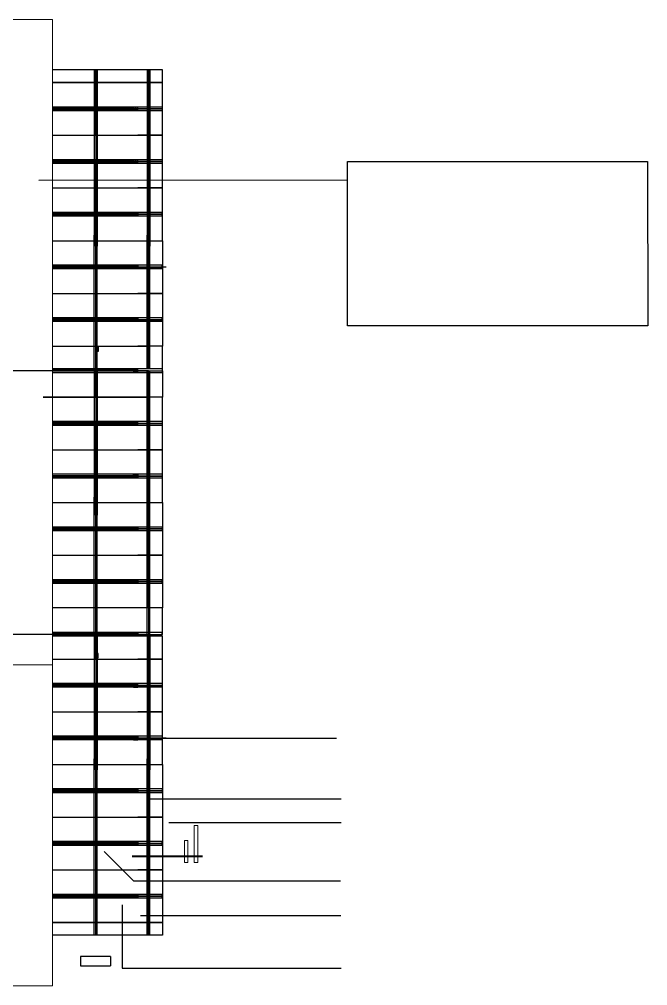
# Model space of a CAD drawing. Header units: metres. Extents: x -1648050 to -1549092, y -96548 to -41217.
# Drawn here: x -1577694 to -1549092, y -87624 to -43622 of the extents above; entities that cross this region are included whole.
import ezdxf

# ---------------------------------------------------------------- set-up
doc = ezdxf.new("R2010")
doc.units = ezdxf.units.M
for name, color, linetype in [('L1', 7, 'Continuous'), ('ROOF', 7, 'Continuous'), ('ROOFSTR', 7, 'Continuous'), ('SPECS', 7, 'Continuous'), ('W1', 7, 'Continuous'), ('WALL1', 7, 'Continuous'), ('z-sw-text', 7, 'Continuous')]:
    doc.layers.add(name, color=color, linetype=linetype)

msp = doc.modelspace()

# ---------------------------------------------------------------- linework, layer by layer
at = {"layer": 'L1', "color": 4, "ltscale": 0.3}
for p, q in [((-1574103, -58673, 8912756), (-1574103, -58751, 8912756)), ((-1574103, -72578, 8912756), (-1574103, -72501, 8912756))]:
    msp.add_line(p, q, dxfattribs=at)
at = {"layer": 'L1', "color": 4, "ltscale": 0.3, "elevation": 8912756}
for points in [[(-1574113, -58551), (-1574103, -58551), (-1574103, -58751), (-1574113, -58751)], [(-1574113, -72701), (-1574103, -72701), (-1574103, -72501), (-1574113, -72501)]]:
    msp.add_lwpolyline(points, close=True, dxfattribs=at)
at = {"layer": 'ROOF', "color": 4, "linetype": 'Continuous', "ltscale": 8000}
for p, q in [((-1571183, -52501, 8912756), (-1571813, -52501, 8912756)), ((-1571813, -52501, 8912756), (-1571813, -53701, 8912756)), ((-1571813, -54901, 8912756), (-1571813, -53701, 8912756)), ((-1571014, -54901, 8912756), (-1571813, -54901, 8912756)), ((-1571183, -59541, 8912756), (-1571183, -58501, 8912756)), ((-1571813, -71711, 8912756), (-1571813, -72751, 8912756)), ((-1571183, -72751, 8912756), (-1571183, -71710, 8912756)), ((-1571813, -72751, 8912756), (-1571183, -72751, 8912756)), ((-1571014, -76351, 8912756), (-1571813, -76351, 8912756)), ((-1571813, -76351, 8912756), (-1571813, -77551, 8912756)), ((-1571813, -78751, 8912756), (-1571813, -77551, 8912756)), ((-1571183, -78751, 8912756), (-1571813, -78751, 8912756))]:
    msp.add_line(p, q, dxfattribs=at)
at = {"layer": 'ROOF', "color": 5, "linetype": 'Continuous', "ltscale": 8000}
for p, q in [((-1571813, -64426, 8912756), (-1571813, -65626, 8912756)), ((-1571813, -66826, 8912756), (-1571813, -65626, 8912756)), ((-1571183, -66826, 8912756), (-1571813, -66826, 8912756))]:
    msp.add_line(p, q, dxfattribs=at)
at = {"layer": 'ROOF', "color": 4, "linetype": 'Continuous', "lineweight": 0, "elevation": 8912756}
msp.add_lwpolyline([(-1576183, -72691), (-1576183, -43622), (-1607759, -43624), (-1607758, -70000), (-1588867, -70001), (-1588867, -73021)], dxfattribs=at)
at = {"layer": 'ROOF', "color": 4, "linetype": 'Continuous', "ltscale": 8000, "elevation": 8912756}
for points in [[(-1576183, -47701), (-1574213, -47701), (-1574213, -45926)], [(-1576183, -47701), (-1574213, -47701), (-1574213, -45926)], [(-1576183, -46501), (-1574213, -46501), (-1574213, -45926), (-1576183, -45926)], [(-1574213, -45926), (-1574213, -47701), (-1571813, -47701), (-1571813, -46501), (-1574213, -46501)], [(-1574213, -45926), (-1574213, -47701), (-1571813, -47701), (-1571813, -46501), (-1572294, -46501)], [(-1574213, -45926), (-1574213, -46501), (-1571813, -46501), (-1571813, -45926), (-1574213, -45926)], [(-1576183, -47701), (-1574213, -47701), (-1574213, -46501), (-1576183, -46501)], [(-1574213, -48875), (-1574213, -47701), (-1576183, -47701)], [(-1576183, -48901), (-1574213, -48901), (-1574213, -47725)], [(-1572294, -48901), (-1571813, -48901), (-1571813, -47701), (-1574213, -47701), (-1574213, -48875)], [(-1574213, -47725), (-1574213, -48901), (-1571813, -48901), (-1571813, -47701), (-1572294, -47701)], [(-1574213, -48925), (-1574213, -50101), (-1571813, -50101), (-1571813, -48901), (-1572294, -48901)], [(-1574213, -51275), (-1574213, -50101), (-1576183, -50101)], [(-1576183, -51301), (-1574213, -51301), (-1574213, -50125)], [(-1572294, -51301), (-1571813, -51301), (-1571813, -50101), (-1574213, -50101), (-1574213, -51275)], [(-1574213, -50125), (-1574213, -51301), (-1571813, -51301), (-1571813, -50101), (-1572294, -50101)], [(-1576183, -52501), (-1574213, -52501), (-1574213, -51325)], [(-1574213, -51325), (-1574213, -52501), (-1571813, -52501), (-1571813, -51301), (-1572294, -51301)], [(-1574213, -53675), (-1574213, -52501), (-1576183, -52501)], [(-1576183, -53701), (-1574213, -53701), (-1574213, -52525)], [(-1572294, -53701), (-1571813, -53701), (-1571813, -52501), (-1574213, -52501), (-1574213, -53675)], [(-1574213, -52525), (-1574213, -53701), (-1571813, -53701), (-1571813, -52501), (-1572294, -52501)], [(-1574213, -53726), (-1574213, -54901), (-1576183, -54901)], [(-1572294, -53701), (-1571813, -53701), (-1571813, -54901), (-1574213, -54901), (-1574213, -53726)], [(-1576183, -54901), (-1574213, -54901), (-1574213, -56076)], [(-1574213, -56076), (-1574213, -54901), (-1571813, -54901), (-1571813, -56101), (-1572294, -56101)], [(-1576183, -56101), (-1574213, -56101), (-1574213, -57276)], [(-1574213, -56126), (-1574213, -57301), (-1576183, -57301)], [(-1572294, -56101), (-1571813, -56101), (-1571813, -57301), (-1574213, -57301), (-1574213, -56126)], [(-1574213, -57276), (-1574213, -56101), (-1571813, -56101), (-1571813, -57276)], [(-1574213, -58476), (-1574213, -57301), (-1571813, -57301), (-1571813, -58501), (-1572294, -58501)], [(-1576183, -58501), (-1574213, -58501), (-1574213, -59676)], [(-1574213, -59676), (-1574213, -58501), (-1571813, -58501), (-1571813, -59541)], [(-1572294, -58501), (-1571813, -58501), (-1571813, -59541)], [(-1571813, -59541), (-1571813, -58501)], [(-1574213, -59701), (-1574213, -58526)], [(-1576183, -72751), (-1574213, -72751), (-1574213, -71575)], [(-1574213, -71575), (-1574213, -72751), (-1571813, -72751), (-1571813, -71711)], [(-1574213, -71711), (-1574213, -72725)], [(-1572294, -72751), (-1571813, -72751), (-1571813, -71711)], [(-1574213, -72775), (-1574213, -73951), (-1571813, -73951), (-1571813, -72751), (-1572294, -72751)], [(-1574213, -75125), (-1574213, -73951), (-1576183, -73951)], [(-1576183, -75151), (-1574213, -75151), (-1574213, -73975)], [(-1572294, -75151), (-1571813, -75151), (-1571813, -73951), (-1574213, -73951), (-1574213, -75125)], [(-1574213, -73975), (-1574213, -75151), (-1571813, -75151), (-1571813, -73975)], [(-1576183, -76351), (-1574213, -76351), (-1574213, -75175)], [(-1574213, -75175), (-1574213, -76351), (-1571813, -76351), (-1571813, -75151), (-1572294, -75151)], [(-1574213, -77525), (-1574213, -76351), (-1576183, -76351)], [(-1572294, -77551), (-1571813, -77551), (-1571813, -76351), (-1574213, -76351), (-1574213, -77525)], [(-1576183, -77551), (-1574213, -77551), (-1574213, -78726)], [(-1574213, -77576), (-1574213, -78751), (-1576183, -78751)], [(-1572294, -77551), (-1571813, -77551), (-1571813, -78751), (-1574213, -78751), (-1574213, -77576)], [(-1574213, -78726), (-1574213, -77551), (-1571813, -77551), (-1571813, -78751), (-1572294, -78751)], [(-1576183, -78751), (-1574213, -78751), (-1574213, -79926)], [(-1574213, -79926), (-1574213, -78751), (-1571813, -78751), (-1571813, -79951), (-1572294, -79951)], [(-1576183, -79951), (-1574213, -79951), (-1574213, -81126)], [(-1574213, -79976), (-1574213, -81151), (-1576183, -81151)], [(-1572294, -79951), (-1571813, -79951), (-1571813, -81151), (-1574213, -81151), (-1574213, -79976)], [(-1574213, -81126), (-1574213, -79951), (-1571813, -79951), (-1571813, -81151), (-1572294, -81151)], [(-1574213, -82326), (-1574213, -81151), (-1571813, -81151), (-1571813, -82351), (-1572294, -82351)], [(-1576183, -82351), (-1574213, -82351), (-1574213, -83526)], [(-1574213, -82376), (-1574213, -83551), (-1576183, -83551)], [(-1572294, -82351), (-1571813, -82351), (-1571813, -83551), (-1574213, -83551), (-1574213, -82376)], [(-1574213, -83526), (-1574213, -82351), (-1571813, -82351), (-1571813, -83551), (-1572294, -83551)], [(-1576183, -83551), (-1574213, -83551), (-1574213, -85326)], [(-1576183, -83551), (-1574213, -83551), (-1574213, -84751), (-1576183, -84751)], [(-1576183, -83551), (-1574213, -83551), (-1574213, -85326)], [(-1574213, -85326), (-1574213, -83551), (-1571813, -83551), (-1571813, -84751), (-1574213, -84751)], [(-1574213, -85326), (-1574213, -83551), (-1571813, -83551), (-1571813, -84751), (-1572294, -84751)], [(-1576183, -84751), (-1574213, -84751), (-1574213, -85326), (-1576183, -85326)], [(-1574213, -85326), (-1574213, -84751), (-1571813, -84751), (-1571813, -85326), (-1574213, -85326)]]:
    msp.add_lwpolyline(points, dxfattribs=at)
for points in [[(-1571813, -46501), (-1571183, -46501), (-1571183, -45926), (-1571813, -45926)], [(-1571813, -47701), (-1571183, -47701), (-1571183, -46501), (-1571813, -46501)], [(-1571813, -47701), (-1571183, -47701), (-1571183, -46501), (-1571813, -46501)], [(-1571813, -48901), (-1571183, -48901), (-1571183, -47701), (-1571813, -47701)], [(-1571813, -48901), (-1571183, -48901), (-1571183, -47701), (-1571813, -47701)], [(-1571813, -50101), (-1571183, -50101), (-1571183, -48901), (-1571813, -48901)], [(-1571813, -51301), (-1571183, -51301), (-1571183, -50101), (-1571813, -50101)], [(-1571813, -52501), (-1571183, -52501), (-1571183, -51301), (-1571813, -51301)], [(-1571813, -53701), (-1571183, -53701), (-1571183, -52501), (-1571813, -52501)], [(-1571813, -53701), (-1571183, -53701), (-1571183, -54901), (-1571813, -54901)], [(-1571813, -54901), (-1571183, -54901), (-1571183, -56101), (-1571813, -56101)], [(-1571813, -56101), (-1571183, -56101), (-1571183, -57301), (-1571813, -57301)], [(-1571813, -57301), (-1571183, -57301), (-1571183, -58501), (-1571813, -58501)], [(-1571813, -73951), (-1571183, -73951), (-1571183, -72751), (-1571813, -72751)], [(-1571813, -75151), (-1571183, -75151), (-1571183, -73951), (-1571813, -73951)], [(-1571813, -76351), (-1571183, -76351), (-1571183, -75151), (-1571813, -75151)], [(-1571813, -77551), (-1571183, -77551), (-1571183, -76351), (-1571813, -76351)], [(-1571813, -77551), (-1571183, -77551), (-1571183, -78751), (-1571813, -78751)], [(-1571813, -78751), (-1571183, -78751), (-1571183, -79951), (-1571813, -79951)], [(-1571813, -79951), (-1571183, -79951), (-1571183, -81151), (-1571813, -81151)], [(-1571813, -81151), (-1571183, -81151), (-1571183, -82351), (-1571813, -82351)], [(-1571813, -82351), (-1571183, -82351), (-1571183, -83551), (-1571813, -83551)], [(-1571813, -82351), (-1571183, -82351), (-1571183, -83551), (-1571813, -83551)], [(-1571813, -83551), (-1571183, -83551), (-1571183, -84751), (-1571813, -84751)], [(-1571813, -83551), (-1571183, -83551), (-1571183, -84751), (-1571813, -84751)], [(-1571813, -84751), (-1571183, -84751), (-1571183, -85326), (-1571813, -85326)]]:
    msp.add_lwpolyline(points, close=True, dxfattribs=at)
at = {"layer": 'ROOF', "color": 5, "linetype": 'Continuous', "ltscale": 8000, "elevation": 8912756}
for points in [[(-1574213, -60801), (-1574213, -59626), (-1571813, -59626), (-1571813, -59626), (-1579183, -59626)], [(-1574213, -59626), (-1574213, -62026), (-1571813, -62026), (-1571813, -60826), (-1576613, -60826)], [(-1576613, -60826), (-1576613, -60826), (-1574213, -60826)], [(-1574213, -60826), (-1571813, -60826)], [(-1574213, -63200), (-1574213, -62026), (-1576183, -62026)], [(-1572294, -63226), (-1571813, -63226), (-1571813, -62026), (-1574213, -62026), (-1574213, -63200)], [(-1576183, -63226), (-1574213, -63226), (-1574213, -62050)], [(-1574213, -62050), (-1574213, -63226), (-1571813, -63226), (-1571813, -62050)], [(-1576183, -64426), (-1574213, -64426), (-1574213, -63250)], [(-1574213, -63250), (-1574213, -64426), (-1571813, -64426), (-1571813, -63226), (-1572294, -63226)], [(-1574213, -65600), (-1574213, -64426), (-1576183, -64426)], [(-1572294, -65626), (-1571813, -65626), (-1571813, -64426), (-1574213, -64426), (-1574213, -65600)], [(-1576183, -65626), (-1574213, -65626), (-1574213, -66801)], [(-1574213, -65651), (-1574213, -66826), (-1576183, -66826)], [(-1572294, -65626), (-1571813, -65626), (-1571813, -66826), (-1574213, -66826), (-1574213, -65651)], [(-1574213, -66801), (-1574213, -65626), (-1571813, -65626), (-1571813, -66826), (-1572294, -66826)], [(-1576183, -66826), (-1574213, -66826), (-1574213, -68001)], [(-1574213, -68001), (-1574213, -66826), (-1571813, -66826), (-1571813, -68026), (-1572294, -68026)], [(-1576183, -68026), (-1574213, -68026), (-1574213, -69201)], [(-1574213, -68051), (-1574213, -69226), (-1576183, -69226)], [(-1572294, -68026), (-1571813, -68026), (-1571813, -69226), (-1574213, -69226), (-1574213, -68051)], [(-1574213, -69201), (-1574213, -68026), (-1571813, -68026), (-1571813, -69226), (-1572294, -69226)], [(-1574213, -71626), (-1574213, -69226), (-1571813, -69226), (-1571813, -70426), (-1576183, -70426)], [(-1574213, -70450), (-1574213, -71626), (-1571813, -71626), (-1571813, -71626), (-1579183, -71626)]]:
    msp.add_lwpolyline(points, dxfattribs=at)
for points in [[(-1571813, -59626), (-1571183, -59626), (-1571183, -60826), (-1571813, -60826)], [(-1571813, -62026), (-1571183, -62026), (-1571183, -60826), (-1571813, -60826)], [(-1571813, -63226), (-1571183, -63226), (-1571183, -62026), (-1571813, -62026)], [(-1571813, -64426), (-1571183, -64426), (-1571183, -63226), (-1571813, -63226)], [(-1571813, -65626), (-1571183, -65626), (-1571183, -64426), (-1571813, -64426)], [(-1571813, -65626), (-1571183, -65626), (-1571183, -66826), (-1571813, -66826)], [(-1571813, -66826), (-1571183, -66826), (-1571183, -68026), (-1571813, -68026)], [(-1571813, -68026), (-1571183, -68026), (-1571183, -69226), (-1571813, -69226)], [(-1571813, -69226), (-1571183, -69226), (-1571183, -70426), (-1571813, -70426)], [(-1571813, -71626), (-1571183, -71626), (-1571183, -70426), (-1571813, -70426)]]:
    msp.add_lwpolyline(points, close=True, dxfattribs=at)
at = {"layer": 'ROOF', "color": 2, "linetype": 'Continuous', "lineweight": 0, "elevation": 8912756}
msp.add_lwpolyline([(-1576183, -73021), (-1588780, -73021), (-1588781, -87624), (-1576183, -87624), (-1576183, -72691)], dxfattribs=at)
at = {"layer": 'ROOFSTR', "color": 4, "ltscale": 75}
for p, q in [((-1574280, -45926, 8912756), (-1574280, -53951, 8912756)), ((-1574147, -45926, 8912756), (-1574147, -53951, 8912756)), ((-1571880, -45926, 8912756), (-1571880, -53951, 8912756)), ((-1571747, -45926, 8912756), (-1571747, -53951, 8912756)), ((-1571194, -47616, 8912756), (-1576183, -47616, 8912756)), ((-1571194, -47786, 8912756), (-1576183, -47786, 8912756)), ((-1571194, -50016, 8912756), (-1576183, -50016, 8912756)), ((-1571194, -50187, 8912756), (-1576183, -50187, 8912756)), ((-1571194, -52416, 8912756), (-1576183, -52416, 8912756)), ((-1571194, -52587, 8912756), (-1576183, -52587, 8912756)), ((-1574280, -59541, 8912756), (-1574280, -53451, 8912756)), ((-1574147, -59541, 8912756), (-1574147, -53451, 8912756)), ((-1571880, -59541, 8912756), (-1571880, -53451, 8912756)), ((-1571747, -59541, 8912756), (-1571747, -53451, 8912756)), ((-1571194, -54816, 8912756), (-1576183, -54816, 8912756)), ((-1571194, -54987, 8912756), (-1576183, -54987, 8912756)), ((-1571194, -57215, 8912756), (-1576183, -57215, 8912756)), ((-1571194, -57386, 8912756), (-1576183, -57386, 8912756)), ((-1571194, -73866, 8912756), (-1576183, -73866, 8912756)), ((-1571194, -74037, 8912756), (-1576183, -74037, 8912756)), ((-1571194, -76265, 8912756), (-1576183, -76265, 8912756)), ((-1571194, -76436, 8912756), (-1576183, -76436, 8912756)), ((-1574280, -85326, 8912756), (-1574280, -77301, 8912756)), ((-1574147, -85326, 8912756), (-1574147, -77301, 8912756)), ((-1571880, -85326, 8912756), (-1571880, -77301, 8912756)), ((-1571747, -85326, 8912756), (-1571747, -77301, 8912756)), ((-1571194, -78665, 8912756), (-1576183, -78665, 8912756)), ((-1571194, -78836, 8912756), (-1576183, -78836, 8912756)), ((-1571194, -81065, 8912756), (-1576183, -81065, 8912756)), ((-1571194, -81236, 8912756), (-1576183, -81236, 8912756)), ((-1571194, -83465, 8912756), (-1576183, -83465, 8912756)), ((-1571194, -83636, 8912756), (-1576183, -83636, 8912756))]:
    msp.add_line(p, q, dxfattribs=at)
at = {"layer": 'ROOFSTR', "color": 4, "ltscale": 7500}
for p, q in [((-1571194, -47616, 8912756), (-1571194, -47787, 8912756)), ((-1571194, -50016, 8912756), (-1571194, -50187, 8912756)), ((-1571194, -52586, 8912756), (-1571194, -52415, 8912756)), ((-1571194, -54986, 8912756), (-1571194, -54815, 8912756)), ((-1571194, -57386, 8912756), (-1571194, -57215, 8912756)), ((-1571194, -73866, 8912756), (-1571194, -74037, 8912756)), ((-1571194, -76266, 8912756), (-1571194, -76437, 8912756)), ((-1571194, -78666, 8912756), (-1571194, -78837, 8912756)), ((-1571194, -81236, 8912756), (-1571194, -81065, 8912756)), ((-1571194, -83636, 8912756), (-1571194, -83465, 8912756))]:
    msp.add_line(p, q, dxfattribs=at)
at = {"layer": 'ROOFSTR', "color": 5, "ltscale": 75}
for p, q in [((-1571194, -59541, 8912756), (-1576183, -59541, 8912756)), ((-1571194, -59712, 8912756), (-1576183, -59712, 8912756)), ((-1574280, -59626, 8912756), (-1574280, -66201, 8912756)), ((-1574147, -59626, 8912756), (-1574147, -66201, 8912756)), ((-1571880, -71626, 8912756), (-1571880, -59626, 8912756)), ((-1571747, -71626, 8912756), (-1571747, -59626, 8912756)), ((-1571194, -61941, 8912756), (-1576183, -61941, 8912756)), ((-1571194, -62112, 8912756), (-1576183, -62112, 8912756)), ((-1571194, -64340, 8912756), (-1576183, -64340, 8912756)), ((-1571194, -64511, 8912756), (-1576183, -64511, 8912756)), ((-1574280, -71626, 8912756), (-1574280, -65376, 8912756)), ((-1574147, -71626, 8912756), (-1574147, -65376, 8912756)), ((-1571194, -66740, 8912756), (-1576183, -66740, 8912756)), ((-1571194, -66911, 8912756), (-1576183, -66911, 8912756)), ((-1571194, -69140, 8912756), (-1576183, -69140, 8912756)), ((-1571194, -69311, 8912756), (-1576183, -69311, 8912756)), ((-1571194, -71540, 8912756), (-1576183, -71540, 8912756)), ((-1571194, -71711, 8912756), (-1576183, -71711, 8912756))]:
    msp.add_line(p, q, dxfattribs=at)
at = {"layer": 'ROOFSTR', "color": 5, "ltscale": 7500}
for p, q in [((-1571194, -59541, 8912756), (-1571194, -59712, 8912756)), ((-1571194, -61941, 8912756), (-1571194, -62112, 8912756)), ((-1571194, -64341, 8912756), (-1571194, -64512, 8912756)), ((-1571194, -66741, 8912756), (-1571194, -66912, 8912756)), ((-1571194, -69311, 8912756), (-1571194, -69140, 8912756)), ((-1571194, -71711, 8912756), (-1571194, -71540, 8912756))]:
    msp.add_line(p, q, dxfattribs=at)
at = {"layer": 'ROOFSTR', "ltscale": 75}
for p, q in [((-1574280, -71711, 8912756), (-1574280, -77801, 8912756)), ((-1574147, -71711, 8912756), (-1574147, -77801, 8912756)), ((-1571880, -71711, 8912756), (-1571880, -77801, 8912756)), ((-1571747, -71711, 8912756), (-1571747, -77801, 8912756))]:
    msp.add_line(p, q, dxfattribs=at)
at = {"layer": 'SPECS', "color": 9, "lineweight": -2}
for p, q in [((-1576810, -50942, 8912756), (-1562761, -50930, 8912756)), ((-1572413, -76351, 8912756), (-1563254, -76351, 8912756)), ((-1571906, -79115, 8912756), (-1563051, -79115, 8912756)), ((-1570883, -80192, 8912756), (-1563051, -80192, 8912756)), ((-1573838, -81512, 8912756), (-1572490, -82852, 8912756)), ((-1572490, -82852, 8912756), (-1563070, -82852, 8912756)), ((-1573020, -83936, 8912756), (-1573020, -86825, 8912756)), ((-1572174, -84421, 8912756), (-1563060, -84421, 8912756)), ((-1573020, -86825, 8912756), (-1563039, -86825, 8912756))]:
    msp.add_line(p, q, dxfattribs=at)
at = {"layer": 'SPECS', "color": 2, "elevation": 8912756}
msp.add_lwpolyline([(-1549092, -57580), (-1562756, -57579), (-1562762, -50098), (-1549098, -50099)], close=True, dxfattribs=at)
at = {"layer": 'W1', "linetype": 'Continuous', "lineweight": 0, "ltscale": 1000, "elevation": 8912756}
for points in [[(-1569732, -80323), (-1569732, -82009), (-1569570, -82009), (-1569570, -80323)], [(-1569732, -80323), (-1569732, -82009), (-1569570, -82009), (-1569570, -80323)], [(-1570183, -81016), (-1570183, -82009), (-1570021, -82009), (-1570021, -81016)]]:
    msp.add_lwpolyline(points, close=True, dxfattribs=at)
at = {"layer": 'W1', "linetype": 'Continuous', "lineweight": 0, "ltscale": 1000, "const_width": 80, "elevation": 8912756}
msp.add_lwpolyline([(-1569344, -81733), (-1572564, -81733)], dxfattribs=at)
at = {"layer": 'WALL1', "color": 4, "linetype": 'Continuous', "ltscale": 8000}
for p, q in [((-1572494, -47675, 8912756), (-1576183, -47675, 8912756)), ((-1572494, -47725, 8912756), (-1576183, -47725, 8912756)), ((-1572469, -47685, 8912756), (-1572494, -47675, 8912756)), ((-1572494, -47725, 8912756), (-1572469, -47710, 8912756)), ((-1572344, -47710, 8912756), (-1572344, -47690, 8912756)), ((-1572494, -50075, 8912756), (-1576183, -50075, 8912756)), ((-1572494, -50125, 8912756), (-1576183, -50125, 8912756)), ((-1572469, -50085, 8912756), (-1572494, -50075, 8912756)), ((-1572494, -50125, 8912756), (-1572469, -50110, 8912756)), ((-1572344, -50110, 8912756), (-1572344, -50090, 8912756)), ((-1572494, -52475, 8912756), (-1576183, -52475, 8912756)), ((-1572494, -52525, 8912756), (-1576183, -52525, 8912756)), ((-1572469, -52485, 8912756), (-1572494, -52475, 8912756)), ((-1572494, -52476, 8912756), (-1572469, -52491, 8912756)), ((-1572494, -52525, 8912756), (-1572469, -52510, 8912756)), ((-1572469, -52516, 8912756), (-1572494, -52526, 8912756)), ((-1572344, -52510, 8912756), (-1572344, -52490, 8912756)), ((-1572344, -52491, 8912756), (-1572344, -52511, 8912756)), ((-1572494, -54875, 8912756), (-1576183, -54875, 8912756)), ((-1572494, -54925, 8912756), (-1576183, -54925, 8912756)), ((-1572469, -54885, 8912756), (-1572494, -54875, 8912756)), ((-1572494, -54876, 8912756), (-1572469, -54891, 8912756)), ((-1572494, -54925, 8912756), (-1572469, -54910, 8912756)), ((-1572469, -54916, 8912756), (-1572494, -54926, 8912756)), ((-1572344, -54910, 8912756), (-1572344, -54890, 8912756)), ((-1572344, -54891, 8912756), (-1572344, -54911, 8912756)), ((-1572494, -57276, 8912756), (-1576183, -57276, 8912756)), ((-1572494, -57326, 8912756), (-1576183, -57326, 8912756)), ((-1572494, -57276, 8912756), (-1572469, -57291, 8912756)), ((-1572469, -57316, 8912756), (-1572494, -57326, 8912756)), ((-1572344, -57291, 8912756), (-1572344, -57311, 8912756)), ((-1572494, -73925, 8912756), (-1576183, -73925, 8912756)), ((-1572494, -73975, 8912756), (-1576183, -73975, 8912756)), ((-1572469, -73935, 8912756), (-1572494, -73925, 8912756)), ((-1572494, -73975, 8912756), (-1572469, -73960, 8912756)), ((-1572344, -73960, 8912756), (-1572344, -73940, 8912756)), ((-1572494, -76326, 8912756), (-1576183, -76326, 8912756)), ((-1572494, -76376, 8912756), (-1576183, -76376, 8912756)), ((-1572469, -76336, 8912756), (-1572494, -76325, 8912756)), ((-1572494, -76327, 8912756), (-1572469, -76341, 8912756)), ((-1572494, -76375, 8912756), (-1572469, -76361, 8912756)), ((-1572469, -76366, 8912756), (-1572494, -76377, 8912756)), ((-1572344, -76341, 8912756), (-1572344, -76361, 8912756)), ((-1572344, -76361, 8912756), (-1572344, -76341, 8912756)), ((-1572494, -78726, 8912756), (-1576183, -78726, 8912756)), ((-1572469, -78736, 8912756), (-1572494, -78725, 8912756)), ((-1572494, -78727, 8912756), (-1572469, -78741, 8912756)), ((-1572494, -78775, 8912756), (-1572469, -78761, 8912756)), ((-1572344, -78741, 8912756), (-1572344, -78761, 8912756)), ((-1572344, -78761, 8912756), (-1572344, -78741, 8912756)), ((-1572494, -78776, 8912756), (-1576183, -78776, 8912756)), ((-1572469, -78766, 8912756), (-1572494, -78777, 8912756)), ((-1572494, -81126, 8912756), (-1576183, -81126, 8912756)), ((-1572494, -81176, 8912756), (-1576183, -81176, 8912756)), ((-1572494, -81126, 8912756), (-1572469, -81141, 8912756)), ((-1572469, -81166, 8912756), (-1572494, -81176, 8912756)), ((-1572344, -81141, 8912756), (-1572344, -81161, 8912756)), ((-1572494, -83526, 8912756), (-1576183, -83526, 8912756)), ((-1572494, -83576, 8912756), (-1576183, -83576, 8912756)), ((-1572494, -83526, 8912756), (-1572469, -83541, 8912756)), ((-1572469, -83566, 8912756), (-1572494, -83576, 8912756)), ((-1572344, -83541, 8912756), (-1572344, -83561, 8912756))]:
    msp.add_line(p, q, dxfattribs=at)
at = {"layer": 'WALL1', "color": 5, "linetype": 'Continuous', "ltscale": 8000}
for p, q in [((-1572494, -59600, 8912756), (-1576183, -59600, 8912756)), ((-1572494, -59650, 8912756), (-1576183, -59650, 8912756)), ((-1572469, -59610, 8912756), (-1572494, -59600, 8912756)), ((-1572494, -59650, 8912756), (-1572469, -59635, 8912756)), ((-1572344, -59635, 8912756), (-1572344, -59615, 8912756)), ((-1572494, -62000, 8912756), (-1576183, -62000, 8912756)), ((-1572469, -62010, 8912756), (-1572494, -62000, 8912756)), ((-1572494, -62050, 8912756), (-1572469, -62035, 8912756)), ((-1572344, -62035, 8912756), (-1572344, -62015, 8912756)), ((-1572494, -62050, 8912756), (-1576183, -62050, 8912756)), ((-1572494, -64401, 8912756), (-1576183, -64401, 8912756)), ((-1572494, -64451, 8912756), (-1576183, -64451, 8912756)), ((-1572469, -64411, 8912756), (-1572494, -64400, 8912756)), ((-1572494, -64402, 8912756), (-1572469, -64416, 8912756)), ((-1572494, -64450, 8912756), (-1572469, -64436, 8912756)), ((-1572469, -64441, 8912756), (-1572494, -64452, 8912756)), ((-1572344, -64416, 8912756), (-1572344, -64436, 8912756)), ((-1572344, -64436, 8912756), (-1572344, -64416, 8912756)), ((-1572494, -66801, 8912756), (-1576183, -66801, 8912756)), ((-1572494, -66851, 8912756), (-1576183, -66851, 8912756)), ((-1572469, -66811, 8912756), (-1572494, -66800, 8912756)), ((-1572494, -66802, 8912756), (-1572469, -66816, 8912756)), ((-1572494, -66850, 8912756), (-1572469, -66836, 8912756)), ((-1572469, -66841, 8912756), (-1572494, -66852, 8912756)), ((-1572344, -66816, 8912756), (-1572344, -66836, 8912756)), ((-1572344, -66836, 8912756), (-1572344, -66816, 8912756)), ((-1572494, -69201, 8912756), (-1576183, -69201, 8912756)), ((-1572494, -69251, 8912756), (-1576183, -69251, 8912756)), ((-1572494, -69201, 8912756), (-1572469, -69216, 8912756)), ((-1572469, -69241, 8912756), (-1572494, -69251, 8912756)), ((-1572344, -69216, 8912756), (-1572344, -69236, 8912756)), ((-1572494, -71601, 8912756), (-1576183, -71601, 8912756)), ((-1572494, -71651, 8912756), (-1576183, -71651, 8912756)), ((-1572494, -71601, 8912756), (-1572469, -71616, 8912756)), ((-1572469, -71641, 8912756), (-1572494, -71651, 8912756)), ((-1572344, -71616, 8912756), (-1572344, -71636, 8912756))]:
    msp.add_line(p, q, dxfattribs=at)
at = {"layer": 'WALL1', "color": 4, "linetype": 'Continuous', "ltscale": 8000, "elevation": 8912756}
for points in [[(-1572494, -47725), (-1572494, -47775), (-1572294, -47775), (-1572294, -47625), (-1572494, -47625), (-1572494, -47675)], [(-1572494, -50125), (-1572494, -50175), (-1572294, -50175), (-1572294, -50025), (-1572494, -50025), (-1572494, -50075)], [(-1572494, -52525), (-1572494, -52575), (-1572294, -52575), (-1572294, -52425), (-1572494, -52425), (-1572494, -52475)], [(-1572494, -52476), (-1572494, -52426), (-1572294, -52426), (-1572294, -52576), (-1572494, -52576), (-1572494, -52526)], [(-1572494, -54925), (-1572494, -54975), (-1572294, -54975), (-1572294, -54825), (-1572494, -54825), (-1572494, -54875)], [(-1572494, -54876), (-1572494, -54826), (-1572294, -54826), (-1572294, -54976), (-1572494, -54976), (-1572494, -54926)], [(-1572494, -57276), (-1572494, -57226), (-1572294, -57226), (-1572294, -57376), (-1572494, -57376), (-1572494, -57326)], [(-1572494, -73975), (-1572494, -74025), (-1572294, -74025), (-1572294, -73875), (-1572494, -73875), (-1572494, -73925)], [(-1572494, -76327), (-1572494, -76276), (-1572294, -76276), (-1572294, -76426), (-1572494, -76426), (-1572494, -76377)], [(-1572494, -76375), (-1572494, -76426), (-1572294, -76426), (-1572294, -76276), (-1572494, -76276), (-1572494, -76325)], [(-1572494, -78727), (-1572494, -78676), (-1572294, -78676), (-1572294, -78826), (-1572494, -78826), (-1572494, -78777)], [(-1572494, -78775), (-1572494, -78826), (-1572294, -78826), (-1572294, -78676), (-1572494, -78676), (-1572494, -78725)], [(-1572494, -81126), (-1572494, -81076), (-1572294, -81076), (-1572294, -81226), (-1572494, -81226), (-1572494, -81176)], [(-1572494, -83526), (-1572494, -83476), (-1572294, -83476), (-1572294, -83626), (-1572494, -83626), (-1572494, -83576)]]:
    msp.add_lwpolyline(points, dxfattribs=at)
for points in [[(-1572469, -47685), (-1572319, -47685), (-1572319, -47690), (-1572469, -47690)], [(-1572319, -47715), (-1572469, -47715), (-1572469, -47710), (-1572319, -47710)], [(-1572409, -47685), (-1572409, -47665), (-1572379, -47665), (-1572379, -47685)], [(-1572409, -47715), (-1572409, -47735), (-1572379, -47735), (-1572379, -47715)], [(-1572404, -47655), (-1572384, -47655), (-1572384, -47665), (-1572404, -47665)], [(-1572404, -47745), (-1572384, -47745), (-1572384, -47735), (-1572404, -47735)], [(-1572469, -50085), (-1572319, -50085), (-1572319, -50090), (-1572469, -50090)], [(-1572319, -50115), (-1572469, -50115), (-1572469, -50110), (-1572319, -50110)], [(-1572409, -50085), (-1572409, -50065), (-1572379, -50065), (-1572379, -50085)], [(-1572409, -50115), (-1572409, -50135), (-1572379, -50135), (-1572379, -50115)], [(-1572404, -50055), (-1572384, -50055), (-1572384, -50065), (-1572404, -50065)], [(-1572404, -50145), (-1572384, -50145), (-1572384, -50135), (-1572404, -50135)], [(-1572469, -52485), (-1572319, -52485), (-1572319, -52490), (-1572469, -52490)], [(-1572319, -52486), (-1572469, -52486), (-1572469, -52491), (-1572319, -52491)], [(-1572319, -52515), (-1572469, -52515), (-1572469, -52510), (-1572319, -52510)], [(-1572469, -52516), (-1572319, -52516), (-1572319, -52511), (-1572469, -52511)], [(-1572409, -52485), (-1572409, -52465), (-1572379, -52465), (-1572379, -52485)], [(-1572409, -52486), (-1572409, -52466), (-1572379, -52466), (-1572379, -52486)], [(-1572409, -52515), (-1572409, -52535), (-1572379, -52535), (-1572379, -52515)], [(-1572409, -52516), (-1572409, -52536), (-1572379, -52536), (-1572379, -52516)], [(-1572404, -52455), (-1572384, -52455), (-1572384, -52465), (-1572404, -52465)], [(-1572404, -52456), (-1572384, -52456), (-1572384, -52466), (-1572404, -52466)], [(-1572404, -52545), (-1572384, -52545), (-1572384, -52535), (-1572404, -52535)], [(-1572404, -52546), (-1572384, -52546), (-1572384, -52536), (-1572404, -52536)], [(-1572469, -54885), (-1572319, -54885), (-1572319, -54890), (-1572469, -54890)], [(-1572319, -54886), (-1572469, -54886), (-1572469, -54891), (-1572319, -54891)], [(-1572319, -54915), (-1572469, -54915), (-1572469, -54910), (-1572319, -54910)], [(-1572469, -54916), (-1572319, -54916), (-1572319, -54911), (-1572469, -54911)], [(-1572409, -54885), (-1572409, -54865), (-1572379, -54865), (-1572379, -54885)], [(-1572409, -54886), (-1572409, -54866), (-1572379, -54866), (-1572379, -54886)], [(-1572409, -54915), (-1572409, -54935), (-1572379, -54935), (-1572379, -54915)], [(-1572409, -54916), (-1572409, -54936), (-1572379, -54936), (-1572379, -54916)], [(-1572404, -54855), (-1572384, -54855), (-1572384, -54865), (-1572404, -54865)], [(-1572404, -54856), (-1572384, -54856), (-1572384, -54866), (-1572404, -54866)], [(-1572404, -54945), (-1572384, -54945), (-1572384, -54935), (-1572404, -54935)], [(-1572404, -54946), (-1572384, -54946), (-1572384, -54936), (-1572404, -54936)], [(-1572319, -57286), (-1572469, -57286), (-1572469, -57291), (-1572319, -57291)], [(-1572469, -57316), (-1572319, -57316), (-1572319, -57311), (-1572469, -57311)], [(-1572409, -57286), (-1572409, -57266), (-1572379, -57266), (-1572379, -57286)], [(-1572409, -57316), (-1572409, -57336), (-1572379, -57336), (-1572379, -57316)], [(-1572404, -57256), (-1572384, -57256), (-1572384, -57266), (-1572404, -57266)], [(-1572404, -57346), (-1572384, -57346), (-1572384, -57336), (-1572404, -57336)], [(-1572409, -73935), (-1572409, -73915), (-1572379, -73915), (-1572379, -73935)], [(-1572404, -73905), (-1572384, -73905), (-1572384, -73915), (-1572404, -73915)], [(-1572469, -73935), (-1572319, -73935), (-1572319, -73940), (-1572469, -73940)], [(-1572319, -73965), (-1572469, -73965), (-1572469, -73960), (-1572319, -73960)], [(-1572409, -73965), (-1572409, -73985), (-1572379, -73985), (-1572379, -73965)], [(-1572404, -73995), (-1572384, -73995), (-1572384, -73985), (-1572404, -73985)], [(-1572319, -76336), (-1572469, -76336), (-1572469, -76341), (-1572319, -76341)], [(-1572469, -76336), (-1572319, -76336), (-1572319, -76341), (-1572469, -76341)], [(-1572469, -76366), (-1572319, -76366), (-1572319, -76361), (-1572469, -76361)], [(-1572319, -76366), (-1572469, -76366), (-1572469, -76361), (-1572319, -76361)], [(-1572409, -76336), (-1572409, -76316), (-1572379, -76316), (-1572379, -76336)], [(-1572409, -76336), (-1572409, -76316), (-1572379, -76316), (-1572379, -76336)], [(-1572409, -76366), (-1572409, -76386), (-1572379, -76386), (-1572379, -76366)], [(-1572409, -76366), (-1572409, -76386), (-1572379, -76386), (-1572379, -76366)], [(-1572404, -76306), (-1572384, -76306), (-1572384, -76316), (-1572404, -76316)], [(-1572404, -76306), (-1572384, -76306), (-1572384, -76316), (-1572404, -76316)], [(-1572404, -76396), (-1572384, -76396), (-1572384, -76386), (-1572404, -76386)], [(-1572404, -76396), (-1572384, -76396), (-1572384, -76386), (-1572404, -76386)], [(-1572319, -78736), (-1572469, -78736), (-1572469, -78741), (-1572319, -78741)], [(-1572469, -78736), (-1572319, -78736), (-1572319, -78741), (-1572469, -78741)], [(-1572469, -78766), (-1572319, -78766), (-1572319, -78761), (-1572469, -78761)], [(-1572319, -78766), (-1572469, -78766), (-1572469, -78761), (-1572319, -78761)], [(-1572409, -78736), (-1572409, -78716), (-1572379, -78716), (-1572379, -78736)], [(-1572409, -78736), (-1572409, -78716), (-1572379, -78716), (-1572379, -78736)], [(-1572404, -78706), (-1572384, -78706), (-1572384, -78716), (-1572404, -78716)], [(-1572404, -78706), (-1572384, -78706), (-1572384, -78716), (-1572404, -78716)], [(-1572409, -78766), (-1572409, -78786), (-1572379, -78786), (-1572379, -78766)], [(-1572409, -78766), (-1572409, -78786), (-1572379, -78786), (-1572379, -78766)], [(-1572404, -78796), (-1572384, -78796), (-1572384, -78786), (-1572404, -78786)], [(-1572404, -78796), (-1572384, -78796), (-1572384, -78786), (-1572404, -78786)], [(-1572319, -81136), (-1572469, -81136), (-1572469, -81141), (-1572319, -81141)], [(-1572469, -81166), (-1572319, -81166), (-1572319, -81161), (-1572469, -81161)], [(-1572409, -81136), (-1572409, -81116), (-1572379, -81116), (-1572379, -81136)], [(-1572409, -81166), (-1572409, -81186), (-1572379, -81186), (-1572379, -81166)], [(-1572404, -81106), (-1572384, -81106), (-1572384, -81116), (-1572404, -81116)], [(-1572404, -81196), (-1572384, -81196), (-1572384, -81186), (-1572404, -81186)], [(-1572319, -83536), (-1572469, -83536), (-1572469, -83541), (-1572319, -83541)], [(-1572469, -83566), (-1572319, -83566), (-1572319, -83561), (-1572469, -83561)], [(-1572409, -83536), (-1572409, -83516), (-1572379, -83516), (-1572379, -83536)], [(-1572409, -83566), (-1572409, -83586), (-1572379, -83586), (-1572379, -83566)], [(-1572404, -83506), (-1572384, -83506), (-1572384, -83516), (-1572404, -83516)], [(-1572404, -83596), (-1572384, -83596), (-1572384, -83586), (-1572404, -83586)]]:
    msp.add_lwpolyline(points, close=True, dxfattribs=at)
at = {"layer": 'WALL1', "color": 5, "linetype": 'Continuous', "ltscale": 8000, "elevation": 8912756}
for points in [[(-1572494, -59650), (-1572494, -59700), (-1572294, -59700), (-1572294, -59550), (-1572494, -59550), (-1572494, -59600)], [(-1572494, -62050), (-1572494, -62100), (-1572294, -62100), (-1572294, -61950), (-1572494, -61950), (-1572494, -62000)], [(-1572494, -64402), (-1572494, -64351), (-1572294, -64351), (-1572294, -64501), (-1572494, -64501), (-1572494, -64452)], [(-1572494, -64450), (-1572494, -64501), (-1572294, -64501), (-1572294, -64351), (-1572494, -64351), (-1572494, -64400)], [(-1572494, -66802), (-1572494, -66751), (-1572294, -66751), (-1572294, -66901), (-1572494, -66901), (-1572494, -66852)], [(-1572494, -66850), (-1572494, -66901), (-1572294, -66901), (-1572294, -66751), (-1572494, -66751), (-1572494, -66800)], [(-1572494, -69201), (-1572494, -69151), (-1572294, -69151), (-1572294, -69301), (-1572494, -69301), (-1572494, -69251)], [(-1572494, -71601), (-1572494, -71551), (-1572294, -71551), (-1572294, -71701), (-1572494, -71701), (-1572494, -71651)]]:
    msp.add_lwpolyline(points, dxfattribs=at)
for points in [[(-1572469, -59610), (-1572319, -59610), (-1572319, -59615), (-1572469, -59615)], [(-1572319, -59640), (-1572469, -59640), (-1572469, -59635), (-1572319, -59635)], [(-1572409, -59610), (-1572409, -59590), (-1572379, -59590), (-1572379, -59610)], [(-1572409, -59640), (-1572409, -59660), (-1572379, -59660), (-1572379, -59640)], [(-1572404, -59580), (-1572384, -59580), (-1572384, -59590), (-1572404, -59590)], [(-1572404, -59670), (-1572384, -59670), (-1572384, -59660), (-1572404, -59660)], [(-1572469, -62010), (-1572319, -62010), (-1572319, -62015), (-1572469, -62015)], [(-1572319, -62040), (-1572469, -62040), (-1572469, -62035), (-1572319, -62035)], [(-1572409, -62010), (-1572409, -61990), (-1572379, -61990), (-1572379, -62010)], [(-1572409, -62040), (-1572409, -62060), (-1572379, -62060), (-1572379, -62040)], [(-1572404, -61980), (-1572384, -61980), (-1572384, -61990), (-1572404, -61990)], [(-1572404, -62070), (-1572384, -62070), (-1572384, -62060), (-1572404, -62060)], [(-1572319, -64411), (-1572469, -64411), (-1572469, -64416), (-1572319, -64416)], [(-1572469, -64411), (-1572319, -64411), (-1572319, -64416), (-1572469, -64416)], [(-1572469, -64441), (-1572319, -64441), (-1572319, -64436), (-1572469, -64436)], [(-1572319, -64441), (-1572469, -64441), (-1572469, -64436), (-1572319, -64436)], [(-1572409, -64411), (-1572409, -64391), (-1572379, -64391), (-1572379, -64411)], [(-1572409, -64411), (-1572409, -64391), (-1572379, -64391), (-1572379, -64411)], [(-1572409, -64441), (-1572409, -64461), (-1572379, -64461), (-1572379, -64441)], [(-1572409, -64441), (-1572409, -64461), (-1572379, -64461), (-1572379, -64441)], [(-1572404, -64381), (-1572384, -64381), (-1572384, -64391), (-1572404, -64391)], [(-1572404, -64381), (-1572384, -64381), (-1572384, -64391), (-1572404, -64391)], [(-1572404, -64471), (-1572384, -64471), (-1572384, -64461), (-1572404, -64461)], [(-1572404, -64471), (-1572384, -64471), (-1572384, -64461), (-1572404, -64461)], [(-1572319, -66811), (-1572469, -66811), (-1572469, -66816), (-1572319, -66816)], [(-1572469, -66811), (-1572319, -66811), (-1572319, -66816), (-1572469, -66816)], [(-1572469, -66841), (-1572319, -66841), (-1572319, -66836), (-1572469, -66836)], [(-1572319, -66841), (-1572469, -66841), (-1572469, -66836), (-1572319, -66836)], [(-1572409, -66811), (-1572409, -66791), (-1572379, -66791), (-1572379, -66811)], [(-1572409, -66811), (-1572409, -66791), (-1572379, -66791), (-1572379, -66811)], [(-1572409, -66841), (-1572409, -66861), (-1572379, -66861), (-1572379, -66841)], [(-1572409, -66841), (-1572409, -66861), (-1572379, -66861), (-1572379, -66841)], [(-1572404, -66781), (-1572384, -66781), (-1572384, -66791), (-1572404, -66791)], [(-1572404, -66781), (-1572384, -66781), (-1572384, -66791), (-1572404, -66791)], [(-1572404, -66871), (-1572384, -66871), (-1572384, -66861), (-1572404, -66861)], [(-1572404, -66871), (-1572384, -66871), (-1572384, -66861), (-1572404, -66861)], [(-1572319, -69211), (-1572469, -69211), (-1572469, -69216), (-1572319, -69216)], [(-1572469, -69241), (-1572319, -69241), (-1572319, -69236), (-1572469, -69236)], [(-1572409, -69211), (-1572409, -69191), (-1572379, -69191), (-1572379, -69211)], [(-1572409, -69241), (-1572409, -69261), (-1572379, -69261), (-1572379, -69241)], [(-1572404, -69181), (-1572384, -69181), (-1572384, -69191), (-1572404, -69191)], [(-1572404, -69271), (-1572384, -69271), (-1572384, -69261), (-1572404, -69261)], [(-1572319, -71611), (-1572469, -71611), (-1572469, -71616), (-1572319, -71616)], [(-1572469, -71641), (-1572319, -71641), (-1572319, -71636), (-1572469, -71636)], [(-1572409, -71611), (-1572409, -71591), (-1572379, -71591), (-1572379, -71611)], [(-1572409, -71641), (-1572409, -71661), (-1572379, -71661), (-1572379, -71641)], [(-1572404, -71581), (-1572384, -71581), (-1572384, -71591), (-1572404, -71591)], [(-1572404, -71671), (-1572384, -71671), (-1572384, -71661), (-1572404, -71661)]]:
    msp.add_lwpolyline(points, close=True, dxfattribs=at)
at = {"layer": 'z-sw-text'}
for p, q in [((-1573544, -86289, 8912756), (-1574912, -86289, 8912756)), ((-1574912, -86289, 8912756), (-1574912, -86725, 8912756)), ((-1573544, -86289, 8912756), (-1573544, -86725, 8912756)), ((-1574912, -86725, 8912756), (-1573544, -86725, 8912756))]:
    msp.add_line(p, q, dxfattribs=at)

doc.saveas('drawing.dxf')
